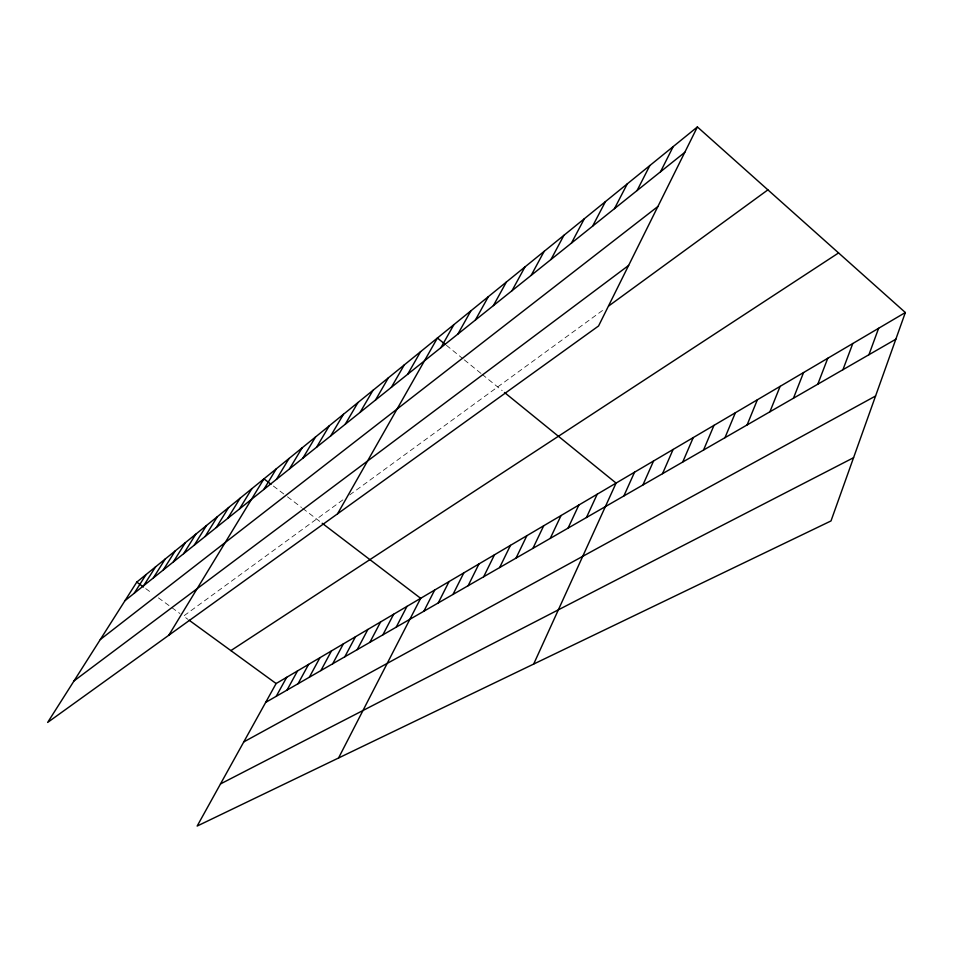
<?xml version="1.0" encoding="UTF-8"?>
<svg xmlns="http://www.w3.org/2000/svg" width="953" height="953" viewBox="0 0 953 953"><rect width="100%" height="100%" fill="white"/><g stroke="black" fill="none" stroke-linecap="round" stroke-linejoin="round"><path stroke-width="0.71" stroke-dasharray="4.76 3.57" d="M342.877 499.884L183.512 616.126L188.051 619.426M349.691 494.905L605.25 308.486M145.726 588.62L152.432 593.505M158.424 597.865L179.938 613.518M273.38 486.042L286.305 495.894M287.472 496.787L301.505 507.484M302.673 508.378L319.982 521.577M446.409 345.32L463.229 358.983M464.349 359.889L481.062 373.469M482.17 374.362L502.207 390.635"/><path stroke-width="1.43" d="M905.35 312.524L831.004 520.934L197.152 826.06L276.12 683.539L905.35 312.524L697.393 126.94L136.779 582.104L47.65 722.434L598.555 325.986L697.393 126.94M868.933 354.719L878.618 328.285M842.94 369.704L852.78 343.533M817.793 384.19L827.764 358.268M793.468 398.211L803.558 372.552M769.905 411.791L780.114 386.37M747.092 424.943L757.385 399.772M724.971 437.689L735.359 412.768M703.528 450.054L713.988 425.36M682.717 462.038L693.248 437.594M662.526 473.677L673.104 449.459M642.918 484.982L653.555 460.99M623.87 495.953L634.543 472.2M533.668 664.062L616.079 483.088L504.482 392.481M586.452 517.527L597.197 494.226M568.083 528.105L578.864 505.03M550.25 538.385L561.043 515.537M532.906 548.38L543.71 525.758M516.038 558.101L526.854 535.693M499.634 567.559L510.463 545.366M483.671 576.756L494.488 554.777M468.126 585.714L478.954 563.95M452.985 594.446L463.813 572.872M660.512 171.778L673.211 146.583M438.249 602.939L449.054 581.568M637.08 190.54L649.851 165.536M423.871 611.218L434.675 590.05M338.565 757.98L420.654 598.317L322.221 523.28M396.21 627.169L406.979 606.382M614.459 208.671L627.288 183.858M382.88 634.841L393.637 614.256M592.587 226.183L605.465 201.583M369.883 642.334L380.604 621.928M571.443 243.11L584.356 218.713M357.196 649.648L367.894 629.421M344.807 656.784L355.481 636.747M550.977 259.502L563.926 235.308M332.704 663.764L343.354 643.894M320.887 670.578L331.501 650.875M531.178 275.357L544.139 251.366M309.344 677.226L319.922 657.713M511.987 290.725L524.972 266.935M298.051 683.73L308.605 664.384M287.02 690.091L297.539 670.912M276.227 696.309L286.71 677.297M493.392 305.615L506.388 282.017M475.368 320.053L488.365 296.657M457.893 334.05L470.877 310.857M440.929 347.642L453.902 324.639M337.553 513.81L437.415 338.017L445.277 344.414M407.646 374.291L420.583 351.681M391.338 387.347L404.251 364.951M375.506 400.034L388.383 377.829M360.127 412.339L372.98 390.337M345.2 424.299L358.006 402.488M330.679 435.926L343.449 414.305M316.563 447.231L329.285 425.8M302.828 458.226L315.514 436.986M289.474 468.924L302.113 447.874M276.465 479.347L289.057 458.464M263.802 489.485L276.334 468.793M168.776 635.27L263.945 478.847L271.021 484.243M239.453 508.997L251.878 488.651M227.731 518.372L240.108 498.216M216.307 527.521L228.625 507.532M205.157 536.456L217.415 516.633M194.281 545.164L206.491 525.508M183.679 553.657L195.818 534.168M173.315 561.96L185.394 542.626M163.201 570.061L175.221 550.894M153.314 577.971L165.274 558.958M134.218 593.266L146.059 574.564M143.653 585.702L155.565 566.856M124.998 600.652L684.778 152.349M100.303 639.534L657.904 206.479M74.012 680.918L628.635 265.422M608.776 305.925L767.892 189.861M230.888 650.601L838.569 252.938M265.673 702.397L895.832 339.22M243.777 741.91L875.569 396.007M220.488 783.938L853.566 457.702M136.779 582.104L143.486 586.988M189.182 620.248L276.12 683.539"/></g></svg>
